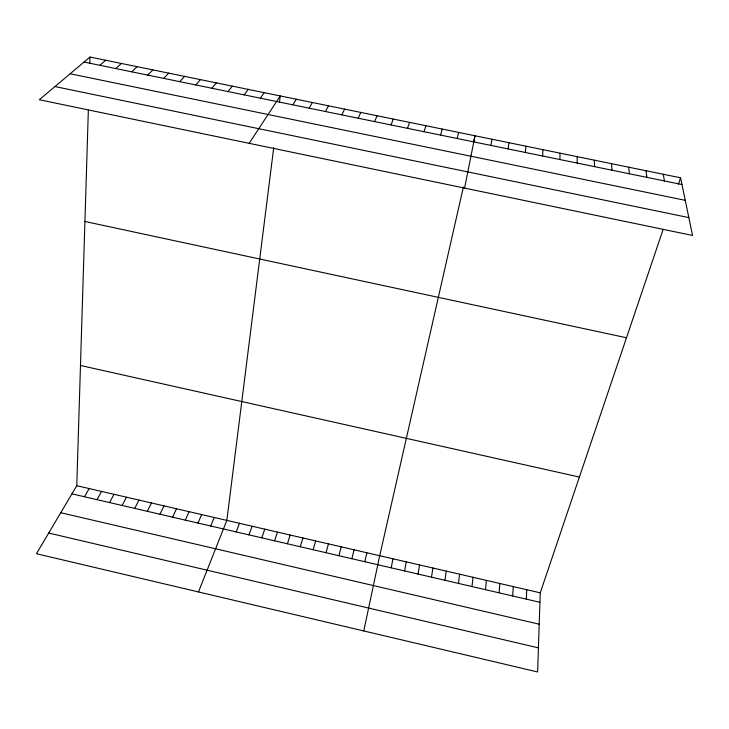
<?xml version="1.0" encoding="UTF-8"?>
<svg xmlns="http://www.w3.org/2000/svg" width="729" height="729" viewBox="0 0 729 729"><rect width="100%" height="100%" fill="white"/><g stroke="black" fill="none" stroke-linecap="round" stroke-linejoin="round"><path stroke-width="1.09" d="M559.899 159.542L560.045 153.154M663.08 229.571L540.244 592.832L537.628 671.965L36.45 553.721L76.773 485.705L88.355 110.152M89.795 63.487L89.986 57.035L680.576 177.803L692.55 235.458L39.302 99.736L89.986 57.035M526.302 599.129L526.748 589.706M542.604 156.006L542.968 149.664M512.687 595.976L513.271 586.59M499.101 592.832L499.821 583.482M485.541 589.688L486.389 580.375M525.345 152.47L525.928 146.174M471.991 586.544L472.984 577.277M458.477 583.419L459.589 574.188M273.739 147.559L226.837 520.388L198.47 591.948M279.435 102.342L280.237 95.936L249.181 143.34M508.122 148.935L508.915 142.702M444.972 580.284L446.23 571.099M431.495 577.168L432.88 568.009M490.936 145.417L491.947 139.23M418.045 574.051L419.558 564.929M404.613 570.935L406.253 561.859M391.2 567.827L392.977 558.788M464.592 188.091L475.007 135.767L473.568 142.109M363.771 630.949L379.718 555.726L463.389 186.943M364.837 561.722L366.869 552.755M457.174 138.501L458.596 132.414M351.879 558.715L354.039 549.784M338.949 555.717L341.227 546.823M440.589 135.102L442.221 129.06M326.027 552.728L328.442 543.87M313.133 549.739L315.675 540.918M300.266 546.759L302.927 537.975M424.041 131.712L425.882 125.716M287.408 543.779L290.197 535.031M274.578 540.809L277.485 532.097M678.453 184.091L680.576 177.803M407.529 128.331L409.57 122.381M261.766 537.838L264.791 529.163M248.972 534.867L252.125 526.229M391.045 124.951L393.296 119.055M236.196 531.915L239.477 523.304M210.708 526.01L214.226 517.472M374.597 121.579L377.048 115.738M197.996 523.058L201.641 514.565M185.303 520.123L189.066 511.658M358.185 118.216L360.828 112.421M172.627 517.18L176.509 508.751M159.979 514.255L163.979 505.862M147.34 511.321L151.459 502.964M341.801 114.863L344.653 109.113M134.728 508.405L138.966 500.076M122.135 505.479L126.491 497.196M325.444 111.51L328.497 105.805M109.56 502.563L114.034 494.317M97.003 499.657L101.595 491.437M309.132 108.174L312.377 102.507M84.464 496.75L89.175 488.567M292.848 104.83L296.293 99.217M260.371 98.178L264.208 92.665M244.179 94.861L248.215 89.394M228.022 91.553L232.259 86.131M211.893 88.255L216.331 82.869M195.8 84.956L200.429 79.616M179.744 81.666L184.555 76.372M163.715 78.377L168.718 73.137M147.714 75.105L152.917 69.902M131.749 71.834L137.134 66.676M115.811 68.562L121.388 63.459M99.909 65.309L105.678 60.243M84.035 62.056L681.98 184.555M70.13 73.766L685.26 200.338M54.948 86.56L688.85 217.616M84.919 221.479L626.493 337.755M80.482 365.475L579.391 477.058M76.773 485.705L540.244 592.832M71.943 493.852L539.934 602.291M60.762 512.715L539.214 624.206M48.706 533.045L538.43 647.871M663.253 174.258L664.429 180.956M645.967 170.723L646.924 177.375M628.708 167.196L629.446 173.794M611.494 163.67L612.005 170.222M594.308 160.161L594.6 166.649M577.158 156.653L577.231 163.096"/></g></svg>
